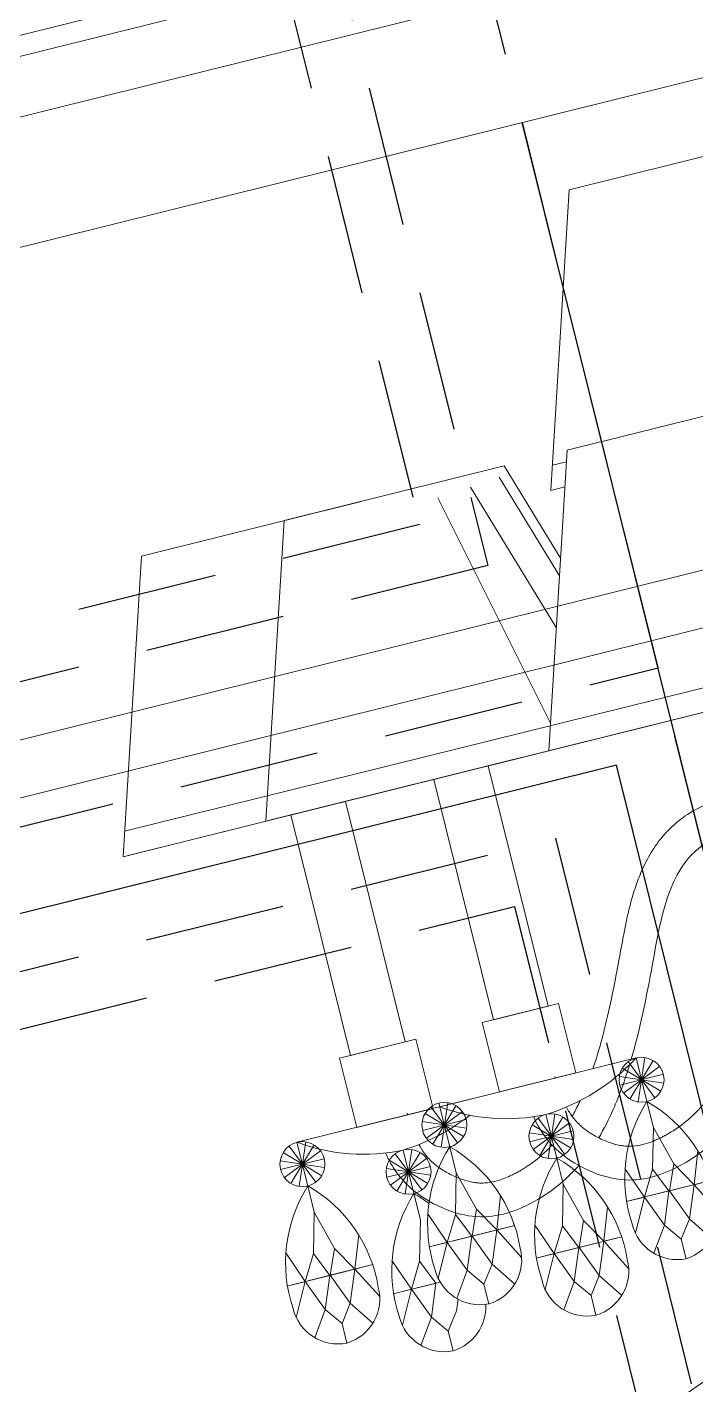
# Model space of a CAD drawing. Header units: inches. Extents: x 252212 to 296477, y 417293 to 492071.
# Drawn here: x 275916.6 to 276154.7, y 476627.6 to 477110.6 of the extents above; entities that cross this region are included whole.
import ezdxf

# ---------------------------------------------------------------- set-up
doc = ezdxf.new("R2010")
doc.units = ezdxf.units.IN
doc.header["$MEASUREMENT"] = 0
doc.linetypes.add('HIDDEN', pattern=[0.375, 0.25, -0.125])
for name, color, linetype in [('0 toilet wall finishing', 8, 'Continuous'), ('8', 8, 'Continuous'), ('curtain', 21, 'Continuous'), ('ELECTRICAL', 10, 'Continuous'), ('grab bar', 251, 'Continuous'), ('Layer3', 7, 'Continuous')]:
    doc.layers.add(name, color=color, linetype=linetype)
for name, color, linetype, lineweight in [('Glass', 4, 'Continuous', 0), ('GRC', 41, 'Continuous', 0), ('ID-NOTES', 3, 'Continuous', 0)]:
    doc.layers.add(name, color=color, linetype=linetype, lineweight=lineweight)
doc.styles.add('ZZ-Dim All', font='romans.shx', dxfattribs={"width": 0.8})
doc.dimstyles.new('DIM 0200', dxfattribs={"dimscale": 200, "dimtxt": 1, "dimasz": 0.8, "dimexe": 0.5, "dimexo": 1, "dimgap": 0.4, "dimtad": 1, "dimdec": 0, "dimrnd": 10, "dimdsep": 46, "dimtxsty": 'ZZ-Dim All', "dimblk1": 'ARCHTICK', "dimblk2": 'ARCHTICK', "dimsah": 1, "dimcen": 1, "dimdle": 0.5, "dimclrd": 256, "dimclre": 256, "dimclrt": 256, "dimadec": 0, "dimazin": 2, "dimtfac": 1, "dimtdec": 0, "dimtix": 1, "dimtmove": 2, "dimatfit": 2, "dimfxl": 1, "dimfxlon": 1, "dimtolj": 1, "dimtzin": 0, "dimlwd": -1, "dimlwe": -1, "dimarcsym": 0})

# ---------------------------------------------------------------- blocks, each defined once
blk = doc.blocks.new('gf-10 window')
at = {"layer": '8', "linetype": 'HIDDEN', "ltscale": 200}
blk.add_line((113715.92, -69395.6, 0), (113015.92, -69395.6, 0), dxfattribs=at)
blk.add_lwpolyline([(113015.92, -68895.6), (113715.92, -68895.6), (113715.92, -71195.6), (113015.92, -71195.6)], close=True, dxfattribs=at)
at = {"layer": '8', "linetype": 'HIDDEN', "ltscale": 200, "elevation": 0}
for points in [[(113065.92, -69345.6), (113665.92, -69345.6), (113665.92, -68945.6), (113065.92, -68945.6)], [(113085.94, -69325.59), (113645.91, -69325.59), (113645.91, -68965.61), (113085.94, -68965.61)], [(113065.92, -70645.6), (113665.92, -70645.6), (113665.92, -69445.58), (113065.92, -69445.58)], [(113085.94, -70625.59), (113645.91, -70625.59), (113645.91, -69465.59), (113085.94, -69465.59)]]:
    blk.add_lwpolyline(points, close=True, dxfattribs=at)
blk = doc.blocks.new('roman blind bath1')
at = {"layer": 'curtain', "color": 2, "lineweight": 0, "elevation": 0}
for points in [[(38719.19, -4294.18), (39214.53, -4294.18), (39214.53, -4648.3, 0.485987), (38947.11, -4648.3), (38911.16, -4586.96, -0.135088), (38719.19, -4653.59, -0.135088)], [(38719.19, -4314.18), (39194.53, -4314.18), (39194.53, -4601.09, 0.363765), (38950.69, -4614.85), (38917.22, -4557.74, -0.149322), (38719.19, -4633.55, -0.149322)]]:
    blk.add_lwpolyline(points, format="xyb", dxfattribs=at)
blk = doc.blocks.new('crystal ch 21')
at = {"layer": 'Glass', "color": 193, "lineweight": 0}
for p, q in [((38351.72, 39496.48), (38339.38, 39535.71)), ((38358.82, 39535.29), (38363.92, 39535.28)), ((38335.98, 39446.44), (38316.47, 39533.91)), ((38346.22, 39478.99), (38328.67, 39534.8)), ((38179.6, 39445.68), (38475.33, 39445.43)), ((38209.37, 39308.08), (38215.49, 39322.86)), ((38215.49, 39308.08), (38209.37, 39322.86)), ((38215.49, 39322.86), (38209.37, 39308.08)), ((38209.37, 39322.86), (38215.49, 39308.08)), ((38212.43, 39307.47), (38212.43, 39323.47)), ((38212.43, 39323.47), (38212.43, 39307.47)), ((38259.16, 39311.14), (38270.48, 39322.45)), ((38270.48, 39311.14), (38259.16, 39322.45)), ((38270.48, 39322.45), (38259.16, 39311.14)), ((38259.16, 39322.45), (38270.48, 39311.14)), ((38261.76, 39309.4), (38267.88, 39324.19)), ((38267.88, 39309.4), (38261.76, 39324.19)), ((38267.88, 39324.19), (38261.76, 39309.4)), ((38261.76, 39324.19), (38267.88, 39309.4)), ((38264.82, 39308.8), (38264.82, 39324.8)), ((38264.82, 39324.8), (38264.82, 39308.8)), ((38333.76, 39308.08), (38339.88, 39322.86)), ((38339.88, 39308.08), (38333.76, 39322.86)), ((38339.88, 39322.86), (38333.76, 39308.08)), ((38333.76, 39322.86), (38339.88, 39308.08)), ((38336.82, 39307.47), (38336.82, 39323.47)), ((38336.82, 39323.47), (38336.82, 39307.47)), ((38205.04, 39312.41), (38219.82, 39318.53)), ((38219.82, 39312.41), (38205.04, 39318.53)), ((38219.82, 39318.53), (38205.04, 39312.41)), ((38205.04, 39318.53), (38219.82, 39312.41)), ((38206.77, 39309.81), (38218.09, 39321.13)), ((38218.09, 39309.81), (38206.77, 39321.13)), ((38218.09, 39321.13), (38206.77, 39309.81)), ((38206.77, 39321.13), (38218.09, 39309.81)), ((38257.43, 39313.73), (38272.21, 39319.86)), ((38272.21, 39313.73), (38257.43, 39319.86)), ((38272.21, 39319.86), (38257.43, 39313.73)), ((38257.43, 39319.86), (38272.21, 39313.73)), ((38329.43, 39312.41), (38344.21, 39318.53)), ((38344.21, 39312.41), (38329.43, 39318.53)), ((38344.21, 39318.53), (38329.43, 39312.41)), ((38329.43, 39318.53), (38344.21, 39312.41)), ((38331.16, 39309.81), (38342.48, 39321.13)), ((38342.48, 39309.81), (38331.16, 39321.13)), ((38342.48, 39321.13), (38331.16, 39309.81)), ((38331.16, 39321.13), (38342.48, 39309.81)), ((38204.43, 39315.47), (38220.43, 39315.47)), ((38220.43, 39315.47), (38204.43, 39315.47)), ((38256.82, 39316.8), (38272.82, 39316.8)), ((38272.82, 39316.8), (38256.82, 39316.8)), ((38328.82, 39315.47), (38344.82, 39315.47)), ((38344.82, 39315.47), (38328.82, 39315.47)), ((38242.77, 39298.04), (38254.09, 39309.35)), ((38254.09, 39298.04), (38242.77, 39309.35)), ((38254.09, 39309.35), (38242.77, 39298.04)), ((38242.77, 39309.35), (38254.09, 39298.04)), ((38245.37, 39296.3), (38251.49, 39311.08)), ((38251.49, 39296.3), (38245.37, 39311.08)), ((38251.49, 39311.08), (38245.37, 39296.3)), ((38245.37, 39311.08), (38251.49, 39296.3)), ((38248.43, 39295.69), (38248.43, 39311.69)), ((38248.43, 39311.69), (38248.43, 39295.69)), ((38295.16, 39298.04), (38306.48, 39309.35)), ((38306.48, 39298.04), (38295.16, 39309.35)), ((38306.48, 39309.35), (38295.16, 39298.04)), ((38295.16, 39309.35), (38306.48, 39298.04)), ((38297.76, 39296.3), (38303.88, 39311.08)), ((38303.88, 39296.3), (38297.76, 39311.08)), ((38303.88, 39311.08), (38297.76, 39296.3)), ((38297.76, 39311.08), (38303.88, 39296.3)), ((38300.82, 39295.69), (38300.82, 39311.69)), ((38300.82, 39311.69), (38300.82, 39295.69)), ((38240.43, 39303.69), (38256.43, 39303.69)), ((38256.43, 39303.69), (38240.43, 39303.69)), ((38241.04, 39300.63), (38255.82, 39306.75)), ((38255.82, 39300.63), (38241.04, 39306.75)), ((38255.82, 39306.75), (38241.04, 39300.63)), ((38241.04, 39306.75), (38255.82, 39300.63)), ((38292.82, 39303.69), (38308.82, 39303.69)), ((38308.82, 39303.69), (38292.82, 39303.69)), ((38293.43, 39300.63), (38308.21, 39306.75)), ((38308.21, 39300.63), (38293.43, 39306.75)), ((38308.21, 39306.75), (38293.43, 39300.63)), ((38293.43, 39306.75), (38308.21, 39300.63)), ((38196.69, 39274.7), (38213.44, 39274.7)), ((38228.17, 39274.7), (38211.43, 39274.7)), ((38249.08, 39276.02), (38265.83, 39276.02)), ((38280.56, 39276.02), (38263.81, 39276.02)), ((38321.08, 39274.7), (38337.83, 39274.7)), ((38352.56, 39274.7), (38335.81, 39274.7)), ((38232.69, 39262.92), (38249.44, 39262.92)), ((38249.88, 39262.92), (38247.43, 39262.92)), ((38285.08, 39262.92), (38301.83, 39262.92)), ((38316.56, 39262.92), (38299.81, 39262.92))]:
    blk.add_line(p, q, dxfattribs=at)
for points in [[(38361.24, 39526.76), (38356.14, 39526.76), (38388.28, 39628.95), (38388.28, 39628.95), (38468.95, 39628.95), (38483.25, 39583.47)], [(38319.98, 39437.03), (38176.89, 39437.03), (38209.03, 39539.23), (38209.03, 39539.23), (38289.69, 39539.23)], [(38372.37, 39437.03), (38229.27, 39437.03), (38261.42, 39539.23), (38261.42, 39539.23), (38342.08, 39539.23), (38353.62, 39502.53)], [(38476.12, 39437.03), (38333.03, 39437.03), (38365.17, 39539.23), (38365.17, 39539.23), (38445.83, 39539.23), (38477.97, 39437.03), (38334.88, 39437.03)], [(38361.24, 39526.76), (38358, 39526.76)], [(38321.83, 39437.03), (38178.74, 39437.03)], [(38374.22, 39437.03), (38231.13, 39437.03)], [(38264.82, 39251.18), (38264.82, 39258.4), (38260.23, 39264.66), (38255.71, 39276.02), (38251.46, 39287.57), (38255.71, 39276.02), (38260.93, 39284.95), (38264.82, 39299.25), (38264.82, 39308.8), (38264.82, 39299.25), (38260.93, 39284.95), (38264.73, 39276.02), (38260.23, 39264.66), (38254.19, 39255.81), (38260.23, 39264.66), (38255.71, 39276.02), (38249.51, 39264.42), (38255.71, 39276.02), (38249.08, 39276.02), (38264.73, 39276.02)], [(38264.82, 39251.18), (38264.82, 39258.4), (38269.41, 39264.66), (38273.94, 39276.02), (38278.18, 39287.57), (38273.94, 39276.02), (38268.71, 39284.95), (38264.82, 39299.25), (38264.82, 39308.8), (38264.82, 39299.25), (38268.71, 39284.95), (38264.91, 39276.02), (38269.41, 39264.66), (38275.45, 39255.81), (38269.41, 39264.66), (38273.94, 39276.02), (38280.13, 39264.42), (38273.94, 39276.02), (38280.56, 39276.02), (38264.91, 39276.02)], [(38212.43, 39249.85), (38212.43, 39257.07), (38207.84, 39263.33), (38203.32, 39274.7), (38199.07, 39286.24), (38203.32, 39274.7), (38208.54, 39283.63), (38212.43, 39297.92), (38212.43, 39307.47), (38212.43, 39297.92), (38208.54, 39283.63), (38212.34, 39274.7), (38207.84, 39263.33), (38201.8, 39254.48), (38207.84, 39263.33), (38203.32, 39274.7), (38197.12, 39263.1), (38203.32, 39274.7), (38196.69, 39274.7), (38212.34, 39274.7)], [(38212.43, 39249.85), (38212.43, 39257.07), (38217.02, 39263.33), (38221.55, 39274.7), (38225.79, 39286.24), (38221.55, 39274.7), (38216.32, 39283.63), (38212.43, 39297.92), (38212.43, 39307.47), (38212.43, 39297.92), (38216.32, 39283.63), (38212.52, 39274.7), (38217.02, 39263.33), (38223.06, 39254.48), (38217.02, 39263.33), (38221.55, 39274.7), (38227.74, 39263.1), (38221.55, 39274.7), (38228.17, 39274.7), (38212.52, 39274.7)], [(38336.82, 39249.85), (38336.82, 39257.07), (38332.23, 39263.33), (38327.71, 39274.7), (38323.46, 39286.24), (38327.71, 39274.7), (38332.93, 39283.63), (38336.82, 39297.92), (38336.82, 39307.47), (38336.82, 39297.92), (38332.93, 39283.63), (38336.73, 39274.7), (38332.23, 39263.33), (38326.19, 39254.48), (38332.23, 39263.33), (38327.71, 39274.7), (38321.51, 39263.1), (38327.71, 39274.7), (38321.08, 39274.7), (38336.73, 39274.7)], [(38336.82, 39249.85), (38336.82, 39257.07), (38341.41, 39263.33), (38345.94, 39274.7), (38350.18, 39286.24), (38345.94, 39274.7), (38340.71, 39283.63), (38336.82, 39297.92), (38336.82, 39307.47), (38336.82, 39297.92), (38340.71, 39283.63), (38336.91, 39274.7), (38341.41, 39263.33), (38347.45, 39254.48), (38341.41, 39263.33), (38345.94, 39274.7), (38352.13, 39263.1), (38345.94, 39274.7), (38352.56, 39274.7), (38336.91, 39274.7)], [(38248.43, 39238.08), (38248.43, 39245.3), (38243.84, 39251.56), (38239.32, 39262.92), (38235.07, 39274.47), (38239.32, 39262.92), (38244.54, 39271.85), (38248.43, 39286.14), (38248.43, 39295.69), (38248.43, 39286.14), (38244.54, 39271.85), (38248.34, 39262.92), (38243.84, 39251.56), (38237.8, 39242.7), (38243.84, 39251.56), (38239.32, 39262.92), (38233.12, 39251.32), (38239.32, 39262.92), (38232.69, 39262.92), (38248.34, 39262.92)], [(38300.82, 39238.08), (38300.82, 39245.3), (38296.23, 39251.56), (38291.71, 39262.92), (38287.46, 39274.47), (38291.71, 39262.92), (38296.93, 39271.85), (38300.82, 39286.14), (38300.82, 39295.69), (38300.82, 39286.14), (38296.93, 39271.85), (38300.73, 39262.92), (38296.23, 39251.56), (38290.19, 39242.7), (38296.23, 39251.56), (38291.71, 39262.92), (38285.51, 39251.32), (38291.71, 39262.92), (38285.08, 39262.92), (38300.73, 39262.92)], [(38300.82, 39238.08), (38300.82, 39245.3), (38305.41, 39251.56), (38309.94, 39262.92), (38314.18, 39274.47), (38309.94, 39262.92), (38304.71, 39271.85), (38300.82, 39286.14), (38300.82, 39295.69), (38300.82, 39286.14), (38304.71, 39271.85), (38300.91, 39262.92), (38305.41, 39251.56), (38311.45, 39242.7), (38305.41, 39251.56), (38309.94, 39262.92), (38316.13, 39251.32), (38309.94, 39262.92), (38316.56, 39262.92), (38300.91, 39262.92)], [(38248.43, 39238.08), (38248.43, 39245.3), (38253.02, 39251.56), (38254.57, 39255.45)]]:
    blk.add_lwpolyline(points, dxfattribs=at)
for points in [[(38258.43, 39437.03), (38238.43, 39437.03), (38238.43, 39348.88), (38258.43, 39348.88)], [(38310.82, 39437.03), (38290.82, 39437.03), (38290.82, 39348.88), (38310.82, 39348.88)], [(38262.32, 39348.88), (38234.32, 39348.88), (38234.32, 39323.47), (38262.32, 39323.47)], [(38314.71, 39348.88), (38286.71, 39348.88), (38286.71, 39323.47), (38314.71, 39323.47)]]:
    blk.add_lwpolyline(points, close=True, dxfattribs=at)
for points in [[(38284.43, 39323.47), (38212.43, 39323.47, 0.143523), (38248.43, 39311.69, 0.093471), (38274.44, 39317.98, 0.093471)], [(38336.82, 39323.47), (38264.82, 39323.47, 0.143523), (38300.82, 39311.69, 0.133521), (38336.82, 39323.47, -0.755489)]]:
    blk.add_lwpolyline(points, format="xyb", dxfattribs=at)
for centre in [(38212.43, 39315.47), (38264.82, 39316.8), (38336.82, 39315.47), (38248.43, 39303.69), (38300.82, 39303.69)]:
    blk.add_circle(centre, 8, dxfattribs=at)
for centre, radius, start, end in [((38300.05, 39271.9), 51.02, 133.6719, 184.6189), ((38229.59, 39271.9), 51.02, 355.3811, 46.3281), ((38247.66, 39270.57), 51.02, 133.6719, 184.6189), ((38177.2, 39270.57), 51.02, 355.3811, 46.3281), ((38372.05, 39270.57), 51.02, 133.6719, 184.6189), ((38301.59, 39270.57), 51.02, 355.3811, 46.3281), ((38283.66, 39258.79), 51.02, 133.6719, 184.6189), ((38213.2, 39258.79), 51.02, 39.1747, 46.3281), ((38336.05, 39258.79), 51.02, 133.6719, 184.6189), ((38265.59, 39258.79), 51.02, 355.3811, 46.3281), ((38213.26, 39266.29), 16.46, 179.4032, 267.0984), ((38211.6, 39266.29), 16.46, 272.9016, 0.5968), ((38265.65, 39267.62), 16.46, 179.4032, 267.0984), ((38263.99, 39267.62), 16.46, 272.9016, 0.5968), ((38337.65, 39266.29), 16.46, 179.4032, 267.0984), ((38335.99, 39266.29), 16.46, 272.9016, 0.5968), ((38249.26, 39254.51), 16.46, 179.4032, 267.0984), ((38247.6, 39254.51), 16.46, 272.9016, 348.6443), ((38301.65, 39254.51), 16.46, 179.4032, 267.0984), ((38299.99, 39254.51), 16.46, 272.9016, 0.5968)]:
    blk.add_arc(centre, radius, start, end, dxfattribs=at)
for points, knots in [([(38394.57, 39405.5), (38393.32, 39405.59), (38392.06, 39405.64), (38388.06, 39405.64), (38385.31, 39405.42), (38379.87, 39404.48), (38377.17, 39403.77), (38373.7, 39402.47), (38372.87, 39402.12), (38371.24, 39401.38), (38370.44, 39400.98), (38368.12, 39399.73), (38366.64, 39398.81), (38363.21, 39396.36), (38361.35, 39394.75), (38357.93, 39391.36), (38356.38, 39389.58), (38353.52, 39385.91), (38352.22, 39384.02), (38349.8, 39380.2), (38348.68, 39378.26), (38345.99, 39373.27), (38344.52, 39370.22), (38342.42, 39365.69), (38341.72, 39364.16), (38340.57, 39361.59), (38340.09, 39360.53), (38338.69, 39357.42), (38337.76, 39355.38), (38335.91, 39351.36), (38334.98, 39349.39), (38332.19, 39343.58), (38330.33, 39339.85), (38326.42, 39332.51), (38324.38, 39328.92), (38321.84, 39324.83), (38321.4, 39324.15), (38320.96, 39323.47)], [70.229589, 70.229589, 70.229589, 70.229589, 73.668455, 73.668455, 81.160213, 81.160213, 88.651971, 88.651971, 91.042948, 91.042948, 93.433926, 93.433926, 98.215881, 98.215881, 105.233128, 105.233128, 112.250374, 112.250374, 119.267621, 119.267621, 126.284868, 126.284868, 137.262225, 137.262225, 142.940018, 142.940018, 146.987452, 146.987452, 155.082319, 155.082319, 163.177187, 163.177187, 179.366922, 179.366922, 196.479947, 196.479947, 199.989527, 199.989527, 199.989527, 199.989527]), ([(38394.57, 39393.45), (38388.9, 39394.04), (38366.44, 39391.25), (38352.17, 39357.32), (38340.56, 39332.95), (38335.03, 39323.47)], [69.094466, 69.094466, 69.094466, 69.094466, 89.887896, 147.025584, 189.925954, 189.925954, 189.925954, 189.925954]), ([(38374.65, 39319.75), (38373.92, 39318.88), (38373.18, 39318.02), (38371.56, 39316.15), (38370.66, 39315.15), (38368.08, 39312.31), (38366.39, 39310.55), (38362.53, 39306.81), (38360.37, 39304.9), (38355.97, 39301.5), (38353.73, 39300), (38349.06, 39297.4), (38346.62, 39296.29), (38343.08, 39295.05), (38342.14, 39294.75), (38340.67, 39294.34), (38340.16, 39294.2), (38339.2, 39293.97), (38338.75, 39293.86), (38337.86, 39293.67), (38337.42, 39293.58), (38336.1, 39293.34), (38335.23, 39293.21), (38333.13, 39292.99), (38331.91, 39292.94), (38329.57, 39293.04), (38328.45, 39293.18), (38326.85, 39293.54), (38326.37, 39293.67), (38325.6, 39293.91), (38325.33, 39294), (38324.5, 39294.32), (38323.9, 39294.57), (38322.68, 39295.17), (38322.04, 39295.52), (38320.17, 39296.64), (38318.91, 39297.52), (38316.53, 39299.46), (38315.4, 39300.52), (38313.95, 39302.07), (38313.52, 39302.56), (38312.55, 39303.74), (38312.06, 39304.41), (38311.18, 39305.76), (38310.8, 39306.43), (38309.9, 39308.18), (38309.46, 39309.27), (38308.86, 39311.09), (38308.66, 39311.78), (38308.49, 39312.49)], [207.986788, 207.986788, 207.986788, 207.986788, 212.623892, 212.623892, 218.172534, 218.172534, 228.860004, 228.860004, 242.532437, 242.532437, 256.20487, 256.20487, 269.877303, 269.877303, 274.684622, 274.684622, 277.140614, 277.140614, 279.280581, 279.280581, 281.420548, 281.420548, 285.700482, 285.700482, 292.040251, 292.040251, 298.380019, 298.380019, 301.207794, 301.207794, 302.814456, 302.814456, 306.027778, 306.027778, 309.2411, 309.2411, 315.394957, 315.394957, 321.548813, 321.548813, 324.377317, 324.377317, 328.478308, 328.478308, 332.579299, 332.579299, 339.087962, 339.087962, 342.852924, 342.852924, 342.852924, 342.852924]), ([(38333.99, 39321.7), (38331.02, 39316.73), (38325.7, 39308.78), (38319.66, 39301.76), (38317.01, 39299.08)], [192.615644, 192.615644, 192.615644, 192.615644, 215.392797, 231.240253, 231.240253, 231.240253, 231.240253]), ([(38386.17, 39314.85), (38384.16, 39312.38), (38371.57, 39297.56), (38353.79, 39282.34), (38321.32, 39279.52), (38301.33, 39295.64), (38297.31, 39306.79), (38296.33, 39311.98)], [203.367739, 203.367739, 203.367739, 203.367739, 215.392797, 277.7608, 302.849652, 326.231247, 345.799792, 345.799792, 345.799792, 345.799792]), ([(38313.85, 39313.55), (38313.68, 39313.34), (38313.51, 39313.13), (38312.14, 39311.47), (38310.92, 39310.08), (38309.69, 39308.77)], [218.296777, 218.296777, 218.296777, 218.296777, 219.561259, 219.561259, 228.413545, 228.413545, 228.413545, 228.413545]), ([(38307.78, 39291.25), (38302.05, 39287.23), (38289.95, 39281.5), (38267.12, 39279.52), (38247.05, 39295.7), (38243.06, 39306.93), (38242.09, 39312.19)], [248.302011, 248.302011, 248.302011, 248.302011, 277.7608, 302.849652, 326.231247, 346.060075, 346.060075, 346.060075, 346.060075]), ([(38300.29, 39300.66), (38300.12, 39300.54), (38299.95, 39300.43), (38297.31, 39298.69), (38294.69, 39297.29), (38290.99, 39295.79), (38290.12, 39295.47), (38288.51, 39294.93), (38287.79, 39294.71), (38286.53, 39294.35), (38286, 39294.21), (38285, 39293.97), (38284.55, 39293.86), (38283.64, 39293.66), (38283.19, 39293.57), (38281.85, 39293.33), (38280.97, 39293.2), (38278.86, 39292.99), (38277.65, 39292.94), (38275.32, 39293.05), (38274.2, 39293.19), (38272.6, 39293.55), (38272.11, 39293.68), (38271.12, 39294), (38270.63, 39294.19), (38268.95, 39294.9), (38267.69, 39295.57), (38265.14, 39297.21), (38263.87, 39298.17), (38261.49, 39300.23), (38260.38, 39301.34), (38259.07, 39302.87), (38258.72, 39303.3), (38258.12, 39304.08), (38257.87, 39304.43), (38257.39, 39305.14), (38257.16, 39305.49), (38256.53, 39306.55), (38256.16, 39307.26), (38255.33, 39309.07), (38254.92, 39310.2), (38254.5, 39311.68), (38254.43, 39311.96), (38254.36, 39312.24)], [249.594158, 249.594158, 249.594158, 249.594158, 250.672202, 250.672202, 266.227673, 266.227673, 270.885466, 270.885466, 274.545081, 274.545081, 277.137999, 277.137999, 279.310029, 279.310029, 281.48206, 281.48206, 285.826121, 285.826121, 292.152446, 292.152446, 298.478772, 298.478772, 301.344759, 301.344759, 304.227354, 304.227354, 310.549012, 310.549012, 316.870669, 316.870669, 323.192327, 323.192327, 325.709052, 325.709052, 327.864782, 327.864782, 330.020512, 330.020512, 334.331973, 334.331973, 340.901438, 340.901438, 342.402004, 342.402004, 342.402004, 342.402004])]:
    blk.add_open_spline(points, degree=3, knots=knots, dxfattribs=at)
for points in [[(38252.98, 39323.47), (38252.97, 39323.65), (38252.97, 39323.84), (38252.96, 39324.02)], [(38307.18, 39323.47), (38307.17, 39323.65), (38307.16, 39323.84), (38307.15, 39324.02)]]:
    blk.add_open_spline(points, degree=3, dxfattribs=at)
blk = doc.blocks.new('_ARCHTICK')
at = {"color": 0, "linetype": 'ByBlock', "const_width": 0.15}
blk.add_lwpolyline([(-0.5, -0.5), (0.5, 0.5)], dxfattribs=at)

msp = doc.modelspace()

# ---------------------------------------------------------------- hatches: boundary and pattern name
at = {"layer": '8'}
h = msp.add_hatch(dxfattribs=at)
h.set_pattern_fill('ANSI31', color=256, scale=100, angle=13.9714, style=0)
h.set_pattern_definition([(58.97142, (264334.825, 487531.944), (-10.711379, 6.443319), [])])
edge = h.paths.add_edge_path()
edge.add_line((276412.46, 477602.45), (275400.27, 477350.62))
edge.add_arc((275436.49, 477205.06), 150, 103.9714, 193.9714)
edge.add_line((275290.93, 477168.84), (275333.18, 476999.02))
edge.add_line((275333.18, 476999.02), (275419.06, 477020.39))
edge.add_line((275419.06, 477020.39), (275455.89, 477106.84))
edge.add_line((275455.89, 477106.84), (275493.8, 477116.27))
edge.add_line((275493.8, 477116.27), (275499.23, 477094.43))
edge.add_line((275499.23, 477094.43), (275490.5, 477092.26))
edge.add_line((275490.5, 477092.26), (275492.31, 477084.98))
edge.add_arc((275498.19, 477057.66), 27.95, 102.1497, 164.4524)
edge.add_arc((275506.49, 477058.03), 35.93, 168.5747, 187.4442)
edge.add_arc((275801.56, 477096.34), 333.48, 187.4028, 189.22)
edge.add_arc((275419.41, 477035.65), 53.47, -8.8734, 7.8079, ccw=False)
edge.add_arc((275454.53, 477031.1), 18.1, 277.1405, 348.1999, ccw=False)
edge.add_line((275456.78, 477013.15), (275457.5, 477010.23))
edge.add_arc((275459.39, 477002.67), 7.8, -114.4959, 103.9714, ccw=False)
edge.add_line((275456.15, 476995.57), (275458.32, 476986.83))
edge.add_arc((275463.39, 476966.46), 21, 103.9714, 193.9714)
edge.add_line((275443.02, 476961.39), (275395.47, 476949.55))
edge.add_line((275395.47, 476949.55), (275406.33, 476905.89))
edge.add_line((275406.33, 476905.89), (275289.87, 476876.91))
edge.add_line((275289.87, 476876.91), (275285.04, 476896.32))
edge.add_line((275285.04, 476896.32), (275265.63, 476891.49))
edge.add_line((275265.63, 476891.49), (275259.6, 476915.75))
edge.add_line((275259.6, 476915.75), (275324.14, 476931.81))
edge.add_line((275324.14, 476931.81), (275266.67, 477162.81))
edge.add_arc((275436.49, 477205.06), 175, 103.9714, 193.9714, ccw=False)
edge.add_line((275394.24, 477374.88), (276406.42, 477626.71))
edge.add_line((276406.42, 477626.71), (277133.21, 477807.53))
edge.add_arc((277175.46, 477637.71), 175, 13.9714, 103.9714, ccw=False)
edge.add_line((277345.28, 477679.96), (277402.76, 477448.97))
edge.add_line((277402.76, 477448.97), (277467.3, 477465.02))
edge.add_line((277467.3, 477465.02), (277473.33, 477440.76))
edge.add_line((277473.33, 477440.76), (277453.92, 477435.93))
edge.add_line((277453.92, 477435.93), (277458.75, 477416.53))
edge.add_line((277458.75, 477416.53), (277342.29, 477387.55))
edge.add_line((277342.29, 477387.55), (277331.43, 477431.22))
edge.add_line((277331.43, 477431.22), (277283.88, 477419.39))
edge.add_arc((277263.5, 477414.32), 21, 13.9714, 103.9714)
edge.add_line((277258.43, 477434.7), (277256.26, 477443.43))
edge.add_arc((277250.08, 477448.19), 7.8, 103.9714, 322.4387, ccw=False)
edge.add_line((277248.19, 477455.75), (277247.47, 477458.67))
edge.add_arc((277241.04, 477475.58), 18.1, 219.7429, 290.8024, ccw=False)
edge.add_arc((277269.93, 477496.05), 53.47, 200.135, 216.8162, ccw=False)
edge.add_arc((276903.9, 477370.6), 333.48, 18.7229, 20.5401)
edge.add_arc((277182.52, 477475.03), 35.93, 20.4987, 39.3681)
edge.add_arc((277190.02, 477478.58), 27.95, 43.4904, 105.7932)
edge.add_line((277182.41, 477505.48), (277180.6, 477512.76))
edge.add_line((277180.6, 477512.76), (277171.87, 477510.58))
edge.add_line((277171.87, 477510.58), (277166.44, 477532.42))
edge.add_line((277166.44, 477532.42), (277204.35, 477541.85))
edge.add_line((277204.35, 477541.85), (277277.39, 477482.74))
edge.add_line((277277.39, 477482.74), (277363.28, 477504.1))
edge.add_line((277363.28, 477504.1), (277321.02, 477673.93))
edge.add_arc((277175.46, 477637.71), 150, 13.9714, 103.9714)
edge.add_line((277139.25, 477783.27), (276412.46, 477602.45))

# ---------------------------------------------------------------- linework, layer by layer
at = {"layer": '0 toilet wall finishing', "ltscale": 0.1}
msp.add_line((276768.92, 474359.54, 0), (276092.89, 477076.7, 0), dxfattribs=at)
at = {"layer": 'GRC'}
for p, q in [((277251.96, 477440.62, 0), (275461.27, 476995.1, 0)), ((277258.43, 477434.7, 0), (275458.32, 476986.83, 0)), ((277283.88, 477419.39, 0), (275443.02, 476961.39, 0)), ((277342.29, 477387.55, 0), (275406.33, 476905.89, 0))]:
    msp.add_line(p, q, dxfattribs=at)
at = {"layer": 'Layer3', "elevation": 0}
msp.add_lwpolyline([(276126.45, 476848.04), (275505.05, 476693.44), (275804.43, 475490.12), (276425.83, 475644.72)], close=True, dxfattribs=at)

# ---------------------------------------------------------------- block references
at = {"layer": 'curtain', "color": 1, "rotation": 13.97142328298606}
msp.add_blockref('roman blind bath1', (237190.75, 471647.82, 0), dxfattribs=at)
at = {"layer": 'ELECTRICAL', "rotation": 13.97142328298568}
msp.add_blockref('crystal ch 21', (248424.9, 429327.78, 0), dxfattribs=at)
at = {"layer": 'grab bar', "color": 8, "xscale": -1, "rotation": 13.97142328298594}
msp.add_blockref('gf-10 window', (369058.94, 571511.57, 0), dxfattribs=at)

# ---------------------------------------------------------------- leaders
at = {"layer": 'ID-NOTES'}
for points in [[(275328.2, 476355.26, 0), (278075.53, 477038.79, 0)], [(275367.22, 476020.33, 0), (278148.43, 476712.29, 0)]]:
    msp.add_leader(points, dimstyle='DIM 0200', override={"dimasz": 0.2, "dimtad": 0, "dimclrd": 8}, dxfattribs=at)

doc.saveas('drawing.dxf')
